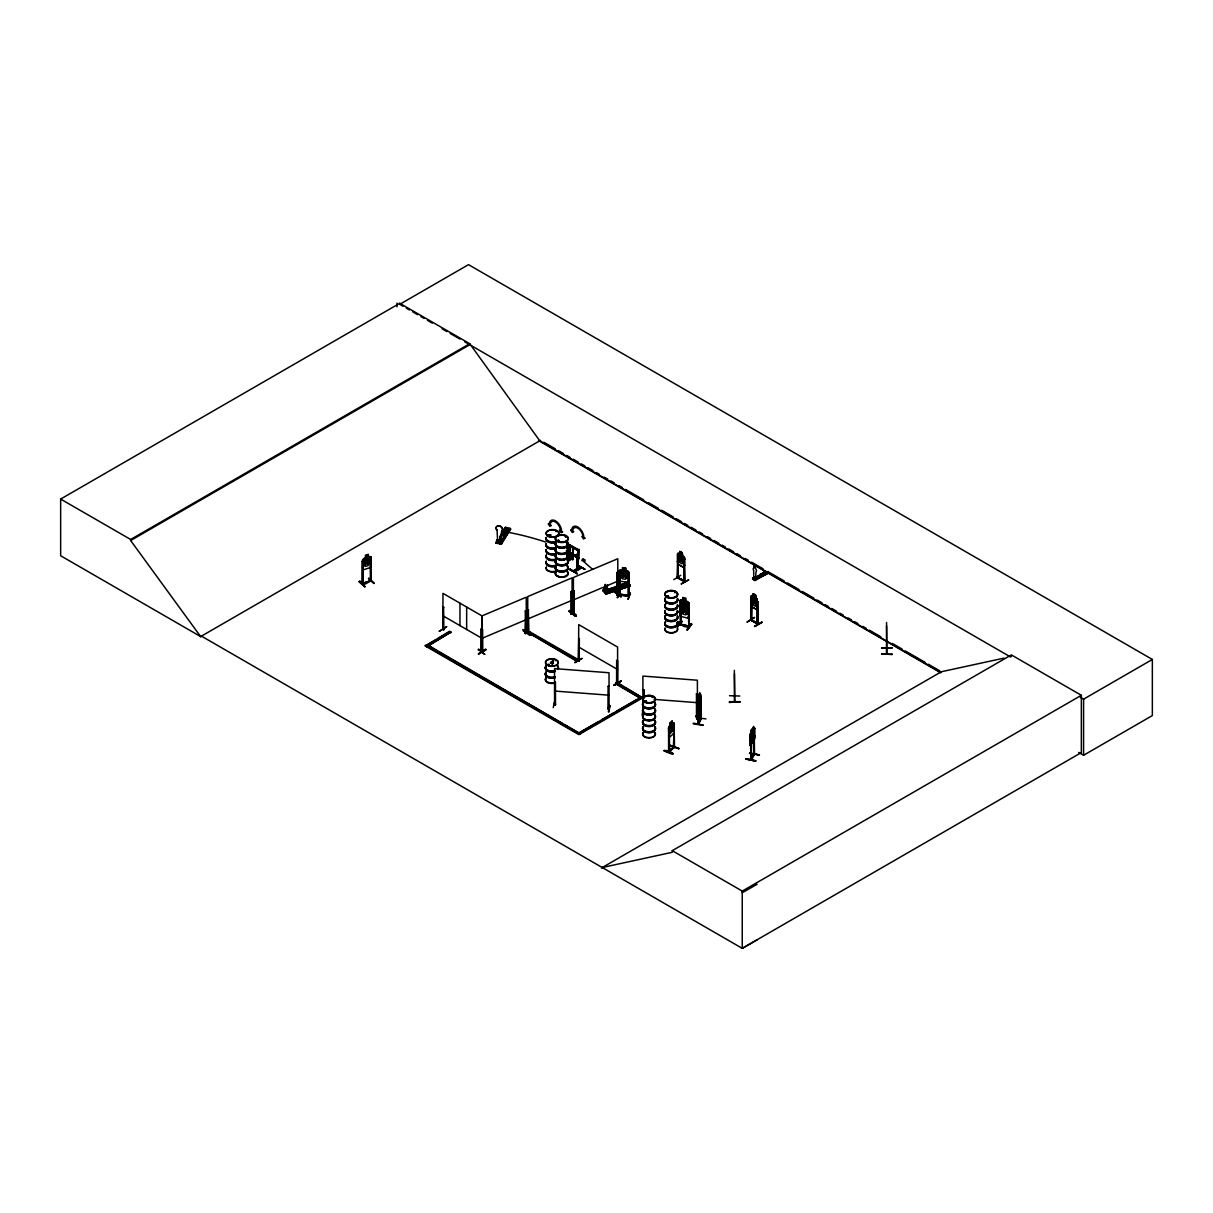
<?xml version="1.0" encoding="UTF-8"?>
<svg xmlns="http://www.w3.org/2000/svg" width="1213" height="1213" viewBox="0 0 1213 1213"><rect width="100%" height="100%" fill="white"/><g stroke="black" fill="none" stroke-linecap="round" stroke-linejoin="round"><path stroke-width="1.5" d="M552.021 663.587A1.759 1.016 0 0 0 551.627 663.117C550.323 661.146 555.038 664.982 551.794 663.026A8.582 4.958 0 0 0 552.173 663.587L552.158 663.678M552.537 662.071L552.036 661.343C552.4 662.434 552.87 664.512 552.703 663.147L551.627 662.753A1.759 1.016 0 0 1 552.021 663.208L552.218 663.45M607.304 584.818L607.061 591.792L607.486 584.757M755.153 565.743L755.654 568.745A2.29 1.319 60 0 1 755.987 571.884L755.563 578.965C752.727 576.812 755.699 577.797 753.637 579.117M500.908 541.908L501.651 531.112A3.442 2.653 31.1 0 0 501.651 527.155A3.442 2.653 31.1 0 0 497.057 526.23A3.442 2.653 31.1 0 0 497.057 530.187L497.664 541.256M552.082 662.556L553.022 661.949L552.127 662.025M700.508 705.269L700.659 701.918L700.508 705.269L698.339 709.666L698.066 700.128L700.386 694.124L700.871 719.248L701.129 696.232M604.817 590.2L604.878 589.412L607.258 591.732M606.121 589.654L604.832 589.821L605.863 589.154M698.036 700.159L698.142 724.297L701.159 718.687L698.491 724.358L699.022 694.549M553.158 661.206L550.429 662.904L552.628 663.784M525.29 610.988L526.245 610.836L525.29 610.988L525.411 633.641L526.124 632.261M528.368 632.125L527.443 632.489L528.292 609.714L528.58 631.7M528.58 632.352L528.292 609.714M572.187 613.111L571.475 613.399M616.826 572.536L617.781 572.369L616.826 572.536L617.083 595.174L617.872 594.779L617.781 558.738L573.415 577.479L573.34 613.596L574.249 613.202L573.127 613.429L573.961 590.64L573.415 613.566L574.037 612.216M703.282 725.025L693.32 723.175M703.146 725.404L693.214 723.797M752.833 741.325L752.833 730.196M752.939 741.34L753.182 738.004M754.547 738.975L754.789 735.639L754.547 738.975C748.057 744.797 750.392 745.313 750.271 745.661M583.529 560.997C585 564.136 585.894 556.722 583.529 560.997A19.044 2.623 35.6 0 0 592.869 569.367M577.464 555.114L576.797 554.144M753.713 578.176L753.698 570.565A2.29 1.319 60 0 1 754.031 567.805L754.061 565.561M550.975 662.92L553.371 660.949L550.793 662.768A7.521 4.336 0 0 0 552.643 661.601L552.127 661.616M605.075 590.079L605.59 589.26M745.874 759.186C776.032 764.797 725.48 754.077 755.593 761.158M746.04 758.883L755.775 760.9M498.316 541.134L498.907 539.876M498.316 540.786L499.074 541.134L499.286 539.861M499.559 540.179L499.059 541.119M578.798 550.793C579.283 542.166 577.873 574.901 578.828 550.111L566.592 543.288M577.752 557.389L578.798 558.374L577.828 557.252M673.427 733.729L673.988 730.484L673.518 733.759L669.076 737.565L668.499 727.952L669.091 726.42L674.019 723.206L673.503 722.645M754.183 734.396L752.56 739.233C750.453 737.549 753.546 721.447 753.728 729.256M674.504 747.299L674.125 724.752L673.549 747.708L674.079 723.115M555.448 682.312L554.477 682.449L555.448 682.312L555.509 704.965L554.462 704.935M553.234 707.634L554.508 701.736M555.509 704.147L554.417 703.858M555.509 704.374L554.417 704.677M608.092 686.315L609.017 686.376L608.092 686.315L607.971 708.983L609.078 709.044L609.017 672.745L554.523 668.606L554.568 704.95L555.402 704.95M607.94 708.377L609.123 708.013L608.153 708.18M609.745 705.511L608.456 711.895L609.805 705.557M609.032 711.91L609.805 705.875M643.769 689.985L642.845 689.924L643.769 689.985L643.769 697.202M654.671 709.211A6.52 3.76 0 0 1 649.031 714.851A6.52 3.76 0 0 1 643.39 709.211L642.041 715.079M696.459 693.791L697.384 693.866L696.459 693.791L696.505 716.504L697.414 716.549L697.384 680.22L642.89 676.081L642.935 712.44L643.769 712.425M696.307 715.852L697.445 715.7M696.307 716.428C698.991 715.609 695.14 717.565 696.505 715.397M698.673 713.487L696.823 719.37L698.188 713.032M696.914 719.294L698.248 713.411M701.159 718.612L701.159 717.793M664.057 750.817C681.964 759.186 668.515 748.588 664.057 750.832M548.276 535.236L549.322 535.039A6.414 3.7 0 0 0 548.003 535.6M550.005 535.812L549.292 534.903M555.827 531.203L556.722 531.597M556.13 530.945L556.812 531.203M558.526 540.953L557.859 540.467L558.192 541.195M557.692 541.134L559.208 541.134L558.511 540.225M566.031 536.525L565.531 536.889M547.76 665.058L549.171 665.058M549.428 664.8L547.609 664.36M555.296 660.615L556.221 660.509M617.751 586.728L619.843 587.228M619.949 587.304C615.916 584.621 620.434 589.988 619.146 586.273M667.226 596.099C665.861 597.888 669.106 594.506 668.545 596.993M644.664 701.675L645.877 700.978L646.332 701.933M646.226 701.63L644.694 701.432M675.596 592.429L674.625 592.657L675.247 591.989M674.807 592.247L674.959 591.959M652.245 697.384L653.382 697.384L652.306 697.278M734.926 702.084L734.471 673.806M886.976 654.171L886.582 625.923M751.454 758.625L751.514 759.444L750.968 758.519M754.046 753.546L753.864 754.759M754.531 754.456L754.183 731.879L753.834 754.88M749.892 743.539L750.18 734.487M754.865 728.346L751.802 732.182L751.378 741.158M751.893 732.136L751.15 759.929L751.105 736.867M363.172 583.074L363.172 583.893L363.051 561.225L362.247 561.498L362.156 583.969L371.026 580.936M371.208 580.299C371.496 579.298 363.87 586.94 362.551 583.286L370.223 580.86L362.399 583.347M583.589 559.89C584.211 556.646 580.102 561.164 582.801 560.876M570.004 569.064L577.312 573.719L569.655 569.67M569.974 569.428L577.312 573.719L569.974 569.124M750.953 730.56C753.334 725.662 748.012 739.43 750.953 741.613M606.121 589.473L605.226 589.685M366.781 560.891C366.978 559.163 361.732 557.874 366.22 561.846L364.325 565.789L366.842 562.241C367.933 566.213 371.436 563.545 367.418 561.452L369.268 557.646L366.826 560.649M365.447 558.056L362.535 560.027L363.384 569.822L370.283 567.548L371.269 564.454M604.681 589.518L604.665 590.291M577.828 549.686L578.874 550.672M478.165 649.774L478.635 649.122L484.775 654.368M524.031 630.396C545.835 645.301 507.504 619.418 530.612 634.535M569.701 611.307L575.841 616.083L569.018 610.927L575.159 616.174C580.663 615.673 559.269 604.104 576.281 615.446M569.018 611.397L570.11 610.685M552.916 661.843L552.461 661.161M754.213 600.511L756.442 599.313L754.926 601.618L756.396 605.787L754.456 601.921L753.197 603.786L752.348 603.301L753.94 601.026L752.454 597.008L754.35 600.511M503.001 533.599L504.82 534.311M684.541 565.197L683.723 567.578L684.541 565.303M757.109 609.957L758.004 607.637L757.185 609.912L751.484 606.712L750.832 603.498L751.575 606.667M359.139 581.649L364.87 586.607L359.139 581.649C375.969 597.6 348.919 569.776 364.81 586.516M605.12 589.761L605.257 592.202L604.468 588.957L604.468 591.413M624.028 574.098L626.818 571.975L624.74 574.856L626.909 578.434L624.073 575.341C622.951 579.541 618.797 577.403 623.376 574.628L621.283 571.278L623.8 573.976M688.893 615.643L687.892 618.221L688.954 615.734M619.221 570.974L620.177 570.034L627.818 571.141L628.971 572.293L628.895 596.447L628.865 572.309L627.818 571.141M619.979 572.657L619.085 572.536L619.979 572.657L620.01 595.158L620.07 572.46M622.496 570.519L622.421 567.593L625.696 568.078L625.559 570.974L627.197 572.127L627.197 577.282L625.559 579.253L622.496 578.813L620.859 576.357L620.859 571.202L622.421 570.353M619.115 578.328L620.116 581.224L627.818 582.346L628.941 579.769M625.665 570.898L625.696 568.078M617.69 597.615L620.222 591.504M628.046 573.628L628.956 573.764L628.046 573.628L628.046 596.311M620.283 591.974L617.205 597.66L620.192 591.883M628.167 596.053L627.94 595.234M628.865 595.583L619.297 593.915L619.07 594.749M630.351 593.005L628.289 599.237M573.188 571.278L580.481 567.062M680.72 575.311L673.761 579.647M581.74 658.386L574.901 662.374M582.073 658.492L574.826 662.738M699.082 694.715L699.795 692.653L699.871 695.58L700.492 694.139M699.082 695.625L699.613 693.578M698.461 698.536L699.022 697.308M698.764 701.341L698.597 724.237M698.172 724.237L701.023 718.323M700.871 718.657L698.097 723.433M442.881 628.561C444.549 628 442.305 630.836 443.867 628.804M443.685 629.85L443.2 606.834L443.124 629.229L443.928 629.623L442.881 629.38L442.957 593.354L481.819 615.795L481.804 652.063L482.516 651.502M526.336 633.307L526.245 597.205L481.895 615.946L482.046 652.033C479.484 651.79 484.336 650.107 481.864 651.26M579.389 660.994L578.374 660.842L578.722 638.25L579.207 661.267L578.737 659.827M617.19 682.464L617.417 683.328L617.584 660.691L616.674 660.463L616.583 682.904L617.66 683.177L617.584 647.06L578.722 624.619L578.51 660.918M678.143 577.418L677.324 576.948L678.401 577.236M677.324 577.767L684.541 581.937M677.642 576.797L678.143 578.237L678.31 561.21M683.814 580.769L684.89 580.982L678.143 577.646M684.86 581.831L684.132 558.966L683.874 581.634C689.378 582.665 666.377 572.278 683.798 580.921M750.832 619.434L751.287 619.737M757.124 598.828L751.59 595.538L750.756 596.129L750.695 620.177L758.004 624.346L757.155 598.752M751.438 598.115L750.786 597.736L751.696 597.979L751.757 620.374M757.519 601.33L757.17 623.907L757.519 601.33L758.246 624.195L750.968 619.995M498.285 540.862L499.165 540.134M677.521 627.045L681.827 621.208L677.536 626.696M681.312 621.572L677.081 627M669.424 732.288L670.349 733.683L673.003 729.134L672.138 720.962L670.289 722.599L669.424 727.133L669.424 751.817C666.513 753.106 676.505 743.463 674.019 747.724M605.363 584.439L605.575 589.609M497.057 530.187L496.981 530.308A3.442 2.653 31.1 0 1 496.981 526.351A3.442 2.653 31.1 0 1 501.576 527.261A3.442 2.653 31.1 0 1 501.576 531.233L501.651 531.112M496.936 543.288L496.253 541.332L497.194 539.785L497.557 541.028L501.666 541.862L502.061 540.755L502.061 542.226L497.194 541.241L497.194 539.785M505.169 527.882L510.688 528.959L501.424 544.197L501.121 542.302L500.742 543.394L496.633 542.575L497.557 539.861M495.996 543.106L498.088 539.755M499.923 536.707L505.427 527.291L510.248 528.701M498.043 539.921L496.511 543.212L498.346 540.164M499.968 536.889L505.381 527.746M500.181 537.116L505.472 527.761M500.302 537.116L506.761 528.171L505.427 527.291M498.649 541.286L498.679 540.482M499.999 538.602L506.367 527.776M498.027 540.24L497.952 542.833L497.952 540.376L499.513 540.543L499.438 543.136L499.513 540.543M500.211 538.83L505.836 529.702M507.14 531.658L499.817 543.864L508.474 530.051M509.354 528.352L499.817 543.864L500.863 544.076L510.658 528.974M500.529 544L509.733 528.762M500.757 544.046L510.294 528.277M751.15 731.636L751.817 729.62M750.195 734.547L752.939 730.226M750.301 734.578L751.029 730.56M752.015 732.531L750.953 734.244L750.756 759.869L754.228 754.137M752.576 731.879L753.243 733.547L754.183 729.498L754.213 735.897L753.228 734.805L752.242 739.081L751.62 737.17L750.65 741.446L750.741 734.805L751.635 735.912L753.622 730.15L753.622 735.305L752.56 737.034L752.045 728.695M750.165 745.631L754.41 738.899M749.528 753.303L759.429 754.971L749.71 752.955M751.135 758.656L754.137 754.334M754.547 754.41L751.272 759.838M578.085 557.965L578.283 550.596L577.964 569.428M668.606 751.181L674.019 747.238M669.394 751.802L669.106 729.18L669.045 752.166M674.398 747.375L669 752.151M577.009 554.963L578.116 555.266M548.488 535.812L549.444 535.221M565.531 536.783L565.531 536.222M548.473 664.967L549.004 664.193M667.832 596.083L668.151 596.902M645.938 701.235L645.089 701.721M760.96 574.553L761.825 575.356L761.825 574.34M684.405 604.165C685.588 600.299 688.999 602.709 685.072 604.969L687.104 608.774L684.299 605.363L682.783 607.637L681.782 607.395L683.798 604.62L681.858 600.966L684.435 604.468M687.938 618.16L680.614 616.386L679.659 606L682.767 605.787M682.798 602.967L685.861 603.801M685.861 606.576L688.999 608.259M680.614 616.386L679.811 613.353M680.645 605.257L687.907 607.016M680.478 624.771L679.75 600.496L682.874 600.253M679.886 601.906L680.736 602.133L680.736 605.878M680.736 602.133L680.69 624.786L680.736 613.353M685.921 601.117L688.999 602.891L688.954 626.985L688.999 602.891M680.705 610.897L679.796 607.849L680.705 610.897L687.998 612.717L688.999 610.306M687.907 601.633L680.736 599.768M688.954 604.483L688.105 604.271L688.832 626.939M679.796 624.619L680.66 624.528M679.932 624.346C679.614 621.678 682.661 628.516 689.014 626.696M688.105 626.742L688.287 625.65L689.196 625.953M687.998 626.681L689.136 626.696M687.528 629.699C699.931 611.064 677.567 642.39 691.759 624.27M687.134 629.547L691.258 623.679M687.483 629.638L691.713 624.21M505.017 534.175L503.213 534.478L503.334 533.311M505.017 534.417L504.942 533.371M481.591 651.897L482.425 651.533L482.425 629.092L482.622 651.79M526.199 632.519L525.199 633.474L526.124 633.08M527.443 631.67L528.58 631.533M571.065 613.278L571.99 612.883M573.112 612.58L574.249 612.383L573.264 612.52M616.871 594.097C619.115 593.627 615.507 594.249 617.19 595.143L617.038 572.703M576.645 569.428L577.464 569.898L578.116 555.493L577.161 555.114M754.046 565.44L754.85 565.319M370.223 580.633L370.147 581.209M674.413 724.874L673.609 725.207M678.931 748.527L670.304 745.267M669.167 750.983L673.852 747.223M570.049 611.109L576.296 615.901M620.177 570.034L619.115 570.929L618.994 594.992L628.865 596.402M552.537 663.556L552.036 662.753M549.944 535.691L548.276 535.812M557.919 540.316L557.48 541.134M617.857 586.804L618.842 586.47M667.302 596.417L668.151 596.28M646.12 701.721L645.968 700.902M679.856 600.556L680.827 599.813M678.249 553.28L677.445 553.841L677.4 577.904L678.203 553.173L684.617 557.844L684.617 581.982L684.056 580.542M495.874 543.06L500.742 544.031M496.814 543.257L497.512 543.424M551.369 662.253L552.734 663.647M630.093 585.409L605.226 593.081L630.138 585.591C618.342 574.947 633.489 594.112 625.059 583.347M605.727 593.582C604.453 590.701 611.564 590.625 605.939 591.989M525.29 632.595L526.033 632.291L525.199 633.474M525.29 633.413L526.033 610.67M527.594 632.413L528.292 632.155M571.202 613.99L572.081 613.99L572.111 577.828L527.746 596.569L527.67 632.686L528.504 632.322M572.051 613.96L571.096 614.021L571.99 613.702M617.857 594.84L617.569 572.218M604.65 590.246L604.256 589.033L604.256 591.489M765.676 571.444C762.189 571.126 770.452 575.462 764.493 571.869M752.667 577.919L754.198 577.252L752.667 577.919L752.848 579.223L766.495 571.899L753.273 579.48M754.911 580.405L756.442 578.54L756.442 579.511M754.971 580.451L768.466 573.021L754.456 580.148L755.229 580.602L752.469 579.01L766.025 571.626M443.2 606.834L443.867 607.213M481.167 629.047L482.077 629.274L481.167 629.047L481.197 651.548M481.091 650.865L482.031 650.835M485.655 649.258L478.407 653.959L485.7 649.319M485.716 649.683L478.407 653.959L486.019 649.88M579.086 661.221L579.389 638.629M578.722 659.887L576.963 660.691L528.383 632.64L576.963 661.403L578.389 660.585L547.624 642.814M621.177 680.675L613.914 685.375L621.208 680.736M201.54 636.173L200.752 636.643L60.65 555.751L60.65 499.074L399.744 303.295L469.749 343.704L539.755 440.804L940.56 672.214M399.744 303.295L399.744 304.342L468.506 264.646L1152.35 659.463L1152.35 715.564L1083.588 755.259L1078.675 752.409M60.65 499.074L130.655 539.482L469.749 343.704M757.094 939.893L742.25 948.354L201.449 636.128L200.645 636.582L130.655 540.528L469.749 344.75M200.645 636.582L540.543 440.349M570.444 545.501L572.9 547.685L572.9 554.174L567.32 551.809M572.748 554.098L572.9 547.685M577.039 556.797L566.335 550.49C571.05 550.778 572.309 558.632 569.534 560.618L566.319 558.662M577.828 550.626L578.116 549.55L577.797 550.475M577.615 555.554L574.826 554.69L577.464 555.872M570.474 558.298L572.854 559.678L572.854 556.919L566.532 552.082M572.854 556.919L572.779 559.724L566.532 557.419M576.493 555.493L577.343 554.841M576.615 557.01L574.826 555.979L575.023 554.568M615.507 683.131L639.797 697.854L615.507 683.829L616.932 682.312L642.632 697.854L578.919 734.638L425.293 645.953L449.583 631.23L450.993 632.049L426.703 646.772L450.993 632.049M425.293 645.953L434.997 640.343M438.242 638.478L449.583 631.928L450.993 632.746M572.854 571.156L580.542 566.714L573.264 570.914M581.406 567.244L574.067 571.854L581.361 567.654M574.477 572.066L581.755 567.866M577.312 565.303L585 569.291L577.312 564.849M528.383 632.64L529.808 631.821L579.465 660.297L578.646 659.842M528.383 633.353L529.808 631.821M677.658 555.22L678.143 578.237M679.841 551.536L682.222 552.734L683.268 557.192L683.268 562.347L682.07 563.863L679.841 562.574L678.643 559.678L678.643 554.523L679.841 554.296L679.841 551.354L682.222 552.734M683.768 556.388L684.617 557.844M677.37 561.164L678.097 564.348L683.798 567.532L678.249 564.242M684.784 559.345L683.874 559.117M683.874 581.558L684.132 566.441M688.484 579.799L681.1 583.999L688.787 579.981M753.94 565.849L754.031 567.805M759.732 574.81L761.067 573.84L763.508 575.432L761.067 573.84M762.264 573.355L763.599 572.384L766.025 573.976L763.599 572.384M752.939 579.283L766.328 571.687M754.911 579.981L756.442 578.54M767.799 572.415L754.441 580.132L767.814 572.536M753.228 593.9L755.608 595.098L756.654 599.571L756.654 604.726L755.456 606.242L753.228 604.953L752.03 602.057L752.03 596.902L753.228 596.66L753.228 593.718L755.608 595.098M755.608 597.857L755.456 595.189M615.507 683.829L616.932 683.01L616.932 660.327M758.17 601.709L757.261 601.481M751.514 620.025L751.772 620.465M761.87 622.163L754.486 626.378L761.825 622.072M754.88 626.56L762.143 622.33M598.6 721.644L578.919 733.001L641.222 697.035M601.875 719.749L613.353 713.123M616.629 711.227L636.294 699.871M425.293 645.255L578.919 733.941L642.632 697.157M669.106 750.802L668.53 752.121M601.466 867.992L941.364 671.744L1003.985 658.128M602.255 867.522L672.26 852.299L672.26 850.677L1011.354 654.899L1081.359 695.307L1081.359 752.576L742.25 948.354L742.25 891.085L1081.359 695.307M1011.354 656.521L1010.565 656.991L464.867 341.93M1080.343 697.278L1083.588 699.158L1152.35 659.463M742.25 892.723L757.094 884.262M555.357 704.162L554.462 704.116M607.986 707.937L608.213 708.741M642.89 712.167L643.815 712.228M697.308 715.715L696.52 715.655M697.339 716.504L697.339 694.063M371.193 581.163L371.117 557.055M667.484 596.66L668.333 596.584M666.968 596.872L668.499 596.872M761.082 574.613L762.007 574.537M762.007 575.311L762.158 574.462M645.361 700.978L645.195 701.796M646.286 701.811L644.725 701.569M688.15 625.681L688.362 626.514M528.504 609.881L527.534 610.033M571.156 591.61L572.111 591.459L571.156 591.61L571.338 614.278L571.368 591.777M574.174 590.807L573.203 590.958M523.167 630.775L529.717 635.309M569.443 611.155L575.584 615.931M614.688 592.308L621.283 596.887L615.143 592.111M482.729 651.078L482.016 651.199M482.304 650.729L481.531 650.547M616.826 594.976L617.66 594.613M481.895 638.387L526.245 619.646M527.746 619.009L572.111 600.268M573.415 599.919L617.781 581.179M619.176 595.022L618.979 594.143L628.743 595.598M619.191 594.719L629.062 596.22M682.904 605.848L681.357 606.379L681.357 611.534L682.904 614.127L685.8 614.855L687.346 613.035L687.346 607.88L685.8 606.576M368.358 554.296L365.401 555.236L365.553 558.116L364.097 559.527L364.097 564.682L365.553 566.395L368.267 565.47L369.722 562.756L369.722 557.601L368.267 557.176C368.282 551.354 367.494 558.45 371.269 557.04L371.178 564.47M370.208 556.524L363.415 558.677M370.132 558.799L371.117 558.708L370.132 558.799L370.435 581.406M368.494 578.465L374.241 583.423L368.995 578.298M603.361 591.08L603.361 589.412L605.818 588.608L605.818 590.064M603.361 589.412L606.015 588.805M616.34 586.258C624.225 592.884 611.397 585.379 618.782 585.439L621.359 588.305L618.782 585.439M620.965 584.711C628.865 591.338 616.022 583.832 623.421 583.893L625.999 586.47M603.558 589.624L603.558 590.792L606.015 589.973M627.515 582.831L603.179 591.095M605.954 593.642L630.32 585.924L606.121 593.991L603.361 590.883L628.016 583.332M628.046 583.514L603.483 591.383M604.013 591.914L628.213 583.862M605.226 593.081L629.608 584.893M606.106 593.991L630.275 585.924M617.523 593.824L617.508 594.613M571.854 612.914L571.778 613.748L571.899 591.292M689.045 626.135L680.69 624.21L688.832 626.12M527.807 632.655L527.716 631.882M677.142 622.451L681.858 621.253L677.172 622.527M677.142 622.921L681.873 621.647M682.055 621.92L677.385 623.209A6.414 3.7 0 0 1 671.244 627.864A6.414 3.7 0 0 1 665.042 623.194M370.89 580.132L370.784 580.951M363.142 582.816L363.324 583.802M549.322 535.828L549.838 535.115M761.415 574.34L760.885 575.038L761.825 575.189M577.312 569.867L576.645 555.402M551.02 663.086L551.672 663.359A8.582 4.958 0 0 0 552.173 663.951M362.475 584.12L362.535 560.027M503.577 533.447L505.108 533.75M481.334 651.305L481.409 628.895M757.443 622.906L757.776 623.482M568.518 551.202L570.428 550.929L570.428 548.352L568.518 545.865M566.88 554.25C569.731 552.324 571.065 556.1 567.441 555.175L569.625 558.708L566.896 555.402M566.896 546.896C569.989 544.88 571.171 548.973 567.411 547.791L569.746 551.506L566.911 548.049M584.666 569.397L577.358 565.167M751.105 619.995L758.186 623.3M757.867 624.301L757.67 622.951M699.765 695.565L700.204 700.705L698.946 705.617L698.506 704.344M554.477 703.813L554.644 704.632M608.865 709.059L609.017 708.013M614.764 592.202L620.829 596.614M886.582 622.481L886.476 654.125M881.608 648.136L891.919 648.167M881.608 653.868L891.919 654.489M881.608 654.247L891.919 654.277M734.365 670.38L734.396 702.1M729.498 695.716L739.809 696.035M729.498 702.069L739.809 702.069M729.498 702.145L739.809 702.16M753.622 729.24L754.168 754.956M368.585 578.358L373.862 583.483M643.709 711.334L642.875 712.395M642.935 711.591L642.754 711.576M558.602 540.285L559.345 540.846M554.523 691.046L609.017 695.185M654.156 699.385L697.384 702.661M680.599 624.816L679.705 623.77M700.659 694.518L700.523 719.188M705.966 718.884L696.035 717.656M570.519 553.644L572.824 554.053M608.153 708.999L609.123 708.832M502.94 531.415L507.807 532.674L502.94 531.415A441.411 261.614 58.6 0 1 545.607 542.029M498.027 542.696L499.513 542.999M754.895 728.255L754.865 735.7M753.652 729.089L753.758 726.344M749.573 753.167L759.429 754.986M627.985 595.477L627.864 596.25M645.786 700.902L646.62 701.523M443.458 629.805L443.609 607.364M751.287 620.556L751.696 605.454M670.289 722.599L670.38 725.389M670.061 745.449L678.946 748.557M551.93 661.707L550.854 662.268M548.488 553.462L548.67 553.537A6.444 3.715 0 0 0 555.766 553.856M548.155 664.679L548.155 664.967M630.366 593.369L627.879 599.161M399.744 304.342L403.004 306.222M406.264 308.102L409.524 309.982M412.769 311.862L417.651 314.683M420.911 316.563L424.171 318.443M427.431 320.323L432.313 323.143M442.078 328.784L446.96 331.604M450.22 333.484L459.985 339.109M543.818 442.229L555.266 448.84M558.541 450.736L563.454 453.571M566.714 455.451L569.989 457.346M573.264 459.227L578.176 462.062M581.452 463.957L584.711 465.853M587.987 467.733L592.899 470.568M596.174 472.464L599.434 474.344M604.347 477.179L607.622 479.074M610.897 480.954L614.157 482.85M619.07 485.685L622.345 487.565M625.62 489.461L643.618 499.847M648.515 502.682L658.341 508.353M661.601 510.233L673.063 516.844M676.323 518.739L681.236 521.575M684.511 523.455L687.786 525.35M691.061 527.246L695.959 530.066M699.234 531.961L702.509 533.856M707.406 536.677L710.682 538.572M713.957 540.467L718.869 543.303M722.144 545.183L725.404 547.078M728.679 548.958L733.592 551.794M736.867 553.689L740.127 555.569M745.04 558.405L748.315 560.3M751.59 562.18L763.038 568.791M767.95 571.626L784.311 581.072M787.571 582.968L799.033 589.579M802.293 591.459L813.756 598.085M817.016 599.965L821.929 602.8M825.204 604.696L828.479 606.576M831.754 608.471L836.652 611.307M839.927 613.187L843.202 615.082M848.099 617.917L851.374 619.798M854.649 621.693L857.925 623.573M862.837 626.408L866.097 628.304M869.372 630.184L880.82 636.81M892.283 643.421L902.093 649.076M905.368 650.972L925.003 662.298M928.263 664.193L939.726 670.804M538.678 440.653L940.803 672.821M762.264 573.158L764.69 574.553M759.732 574.613L762.173 576.008M755.654 578.904L753.516 577.54L753.516 579.177M751.62 606.606L757.124 609.775M751.772 619.873L757.807 623.467M566.85 543.136L578.874 550.08M567.244 543.758L572.748 547.76M568.336 544.758L578.798 550.884M566.592 544.046L578.48 550.99M571.323 553.204L578.828 557.586M571.323 553.962L578.798 558.374M566.592 551.536L577.039 557.571M577.752 557.98L578.54 558.511M566.532 553.462L569.504 555.175L569.504 557.753L566.532 556.039M566.395 558.617L569.579 560.467M578.722 647.06L617.584 669.5M533.038 634.399L544.379 640.949M616.932 683.01L621.784 685.815M625.029 687.68L642.632 697.854M442.957 615.795L481.819 638.235M436.316 650.668L428.144 645.24L580.345 733.82L565.607 725.313M439.591 652.564L562.332 723.433M672.26 850.677L742.25 891.085M551.657 662.268L553.037 663.375M574.174 613.247L573.961 590.64M524.38 630.199L530.627 634.99M478.513 649.577L484.654 654.353M363.051 561.225L362.247 561.498M627.515 582.543L630.093 585.106M603.558 590.792L605.742 592.96L605.742 591.792M687.816 607.152L688.848 608.335M550.793 663.132L550.747 663.071A7.521 4.336 0 0 0 552.643 661.964M753.97 577.949L754.016 577.145M754.653 580.132L768.254 572.688M569.549 552.34L570.383 553.795M362.581 567.335L363.506 569.761M668.59 735.351L669.212 737.474M605.166 584.499L605.348 590.079M1083.588 699.158L1083.588 755.259M891.919 653.777L891.919 654.58M756.245 578.434L756.245 579.207M753.303 593.854L753.303 596.614M752.864 578.025L752.864 578.798M751.044 597.6L751.15 620.055M685.754 603.877L685.754 606.636M684.466 557.889L684.466 565.243M682.98 597.615L682.98 600.374M682.146 552.779L682.07 555.584M678.643 748.83L670.016 745.57M677.551 615.795L677.551 616.265A6.52 3.76 0 0 1 670.395 621.026A6.52 3.76 0 0 1 665.603 615.4M672.078 721.113L672.078 723.873M668.59 727.982L668.59 752.075M643.815 689.788L643.815 698.794M643.39 709.302L643.39 708.832A6.52 3.76 0 0 0 649.031 714.533A6.52 3.76 0 0 0 654.671 708.892M608.183 590.974L608.395 592.641M577.312 555.721L577.161 569.898M568.518 547.245L568.518 549.823M466.656 607.031L466.656 629.471M459.97 603.179L459.97 625.62M397 303.083L397 306.798M370.041 580.451L370.041 581.27M130.655 539.482L130.655 540.528M654.58 709.605A6.414 3.7 0 0 1 649.031 715.154A6.414 3.7 0 0 1 643.481 709.605M654.611 714.563A6.444 3.715 0 0 1 649.031 720.143A6.444 3.715 0 0 1 643.451 714.563M654.58 714.775A6.414 3.7 0 0 1 649.031 720.34A6.414 3.7 0 0 1 643.481 714.775M654.671 703.024A6.52 3.76 0 0 1 649.031 708.665A6.52 3.76 0 0 1 643.39 703.024M654.58 708.559A6.414 3.7 0 0 1 649.031 714.123A6.414 3.7 0 0 1 643.481 708.559M654.58 703.404A6.414 3.7 0 0 1 649.031 708.968A6.414 3.7 0 0 1 643.481 703.404M654.671 702.706A6.52 3.76 0 0 1 649.031 708.347A6.52 3.76 0 0 1 643.39 702.706M654.58 702.372A6.414 3.7 0 0 1 649.031 707.922A6.414 3.7 0 0 1 643.481 702.372M654.671 726.86A6.52 3.76 0 0 1 649.031 732.5A6.52 3.76 0 0 1 643.39 726.86M654.58 727.254A6.414 3.7 0 0 1 649.031 732.804A6.414 3.7 0 0 1 643.481 727.254M654.565 732.091A6.383 3.684 0 0 1 649.031 737.625A6.383 3.684 0 0 1 643.496 732.091M654.565 715.367A6.383 3.684 0 0 1 649.031 720.901A6.383 3.684 0 0 1 643.496 715.367M654.611 732.44A6.444 3.715 0 0 1 649.031 738.004A6.444 3.715 0 0 1 643.451 732.44M654.611 715.018A6.444 3.715 0 0 1 649.031 720.598A6.444 3.715 0 0 1 643.451 715.018M654.671 720.674A6.52 3.76 0 0 1 649.031 726.314A6.52 3.76 0 0 1 643.39 720.674M654.58 726.208A6.414 3.7 0 0 1 649.031 731.773A6.414 3.7 0 0 1 643.481 726.208M654.58 721.053A6.414 3.7 0 0 1 649.031 726.617A6.414 3.7 0 0 1 643.481 721.053M654.671 726.542A6.52 3.76 0 0 1 649.031 732.182A6.52 3.76 0 0 1 643.39 726.542M654.671 720.355A6.52 3.76 0 0 1 649.031 725.996A6.52 3.76 0 0 1 643.39 720.355M654.58 720.022A6.414 3.7 0 0 1 649.031 725.571A6.414 3.7 0 0 1 643.481 720.022M677.536 605.181A6.52 3.76 0 0 1 670.395 609.881A6.52 3.76 0 0 1 665.603 604.271M677.43 610.397A6.399 3.7 0 0 1 671.244 615.052A6.399 3.7 0 0 1 665.058 610.397M677.536 598.979A6.52 3.76 0 0 1 670.395 603.695A6.52 3.76 0 0 1 665.603 598.07M677.536 604.862A6.52 3.76 0 0 1 670.395 609.563A6.52 3.76 0 0 1 665.603 603.953M677.536 598.661A6.52 3.76 0 0 1 670.395 603.377A6.52 3.76 0 0 1 665.603 597.751M677.445 599.358A6.414 3.7 0 0 1 671.244 604.013A6.414 3.7 0 0 1 665.042 599.358M677.445 598.327A6.414 3.7 0 0 1 671.244 602.982A6.414 3.7 0 0 1 665.042 598.327M677.445 605.545A6.414 3.7 0 0 1 671.244 610.215A6.414 3.7 0 0 1 665.042 605.545M677.445 604.514A6.414 3.7 0 0 1 671.244 609.169A6.414 3.7 0 0 1 665.042 604.514M677.445 610.776A6.414 3.7 0 0 1 671.244 615.431A6.414 3.7 0 0 1 665.042 610.776M677.536 622.83A6.52 3.76 0 0 1 670.395 627.53A6.52 3.76 0 0 1 665.603 621.92M677.415 611.307A6.383 3.684 0 0 1 671.244 615.946A6.383 3.684 0 0 1 665.073 611.307M677.43 628.046A6.399 3.7 0 0 1 671.244 632.701A6.399 3.7 0 0 1 665.058 628.046M677.461 610.988A6.444 3.715 0 0 1 671.244 615.658A6.444 3.715 0 0 1 665.027 610.988M677.536 616.629A6.52 3.76 0 0 1 670.395 621.344A6.52 3.76 0 0 1 665.603 615.719M677.536 622.512A6.52 3.76 0 0 1 670.395 627.212A6.52 3.76 0 0 1 665.603 621.602M677.445 617.008A6.414 3.7 0 0 1 671.244 621.663A6.414 3.7 0 0 1 665.042 617.008M677.445 615.977A6.414 3.7 0 0 1 671.244 620.631A6.414 3.7 0 0 1 665.042 615.977M677.445 622.163A6.414 3.7 0 0 1 671.244 626.818A6.414 3.7 0 0 1 665.042 622.163M677.445 628.379A6.414 3.7 0 0 1 671.244 633.034A6.414 3.7 0 0 1 665.042 628.379M555.129 677.476A6.52 3.76 0 0 1 547.26 676.884A6.52 3.76 0 0 1 546.229 672.336M555.084 677.794A6.414 3.7 0 0 1 547.336 677.203A6.414 3.7 0 0 1 546.32 672.73M546.335 677.567A6.383 3.684 0 0 0 547.351 682.024A6.383 3.684 0 0 0 555.069 682.616A6.444 3.715 0 0 1 547.321 682.176A6.444 3.715 0 0 1 546.29 677.688M555.099 682.995A6.444 3.715 0 0 1 547.321 682.403A6.444 3.715 0 0 1 546.29 677.915M557.525 666.149A6.52 3.76 0 0 1 558.177 669M555.129 671.289A6.52 3.76 0 0 1 547.26 670.683A6.52 3.76 0 0 1 546.229 666.149M555.084 676.748A6.414 3.7 0 0 1 547.336 676.157A6.414 3.7 0 0 1 546.32 671.684M557.434 666.544A6.414 3.7 0 0 1 558.071 669.349M555.084 671.593A6.414 3.7 0 0 1 547.336 671.001A6.414 3.7 0 0 1 546.32 666.544M555.129 677.157A6.52 3.76 0 0 1 547.26 676.566A6.52 3.76 0 0 1 546.229 672.017M555.129 670.971A6.52 3.76 0 0 1 547.26 670.364A6.52 3.76 0 0 1 546.229 665.831M557.525 665.831A6.52 3.76 0 0 1 558.177 668.681M557.434 665.497A6.429 3.715 0 0 1 557.434 669.212M555.084 670.562A6.429 3.715 0 0 1 547.321 669.97A6.429 3.715 0 0 1 546.305 665.497M567.396 548.534A6.52 3.76 0 0 1 561.755 554.174A6.52 3.76 0 0 1 556.115 548.534M567.305 548.913A6.414 3.7 0 0 1 561.755 554.477A6.414 3.7 0 0 1 556.206 548.913M567.29 553.765A6.383 3.684 0 0 1 561.755 559.299A6.383 3.684 0 0 1 556.221 553.765M567.335 554.098A6.444 3.715 0 0 1 561.755 559.678A6.444 3.715 0 0 1 556.176 554.098M567.396 542.332A6.52 3.76 0 0 1 561.755 547.973A6.52 3.76 0 0 1 556.115 542.332M567.305 547.882A6.414 3.7 0 0 1 561.755 553.431A6.414 3.7 0 0 1 556.206 547.882M567.305 542.727A6.414 3.7 0 0 1 561.755 548.276A6.414 3.7 0 0 1 556.206 542.727M567.396 548.215A6.52 3.76 0 0 1 561.755 553.856A6.52 3.76 0 0 1 556.115 548.215M567.396 542.014A6.52 3.76 0 0 1 561.755 547.654A6.52 3.76 0 0 1 556.115 542.014M567.305 541.68A6.414 3.7 0 0 1 561.755 547.245A6.414 3.7 0 0 1 556.206 541.68M567.396 566.183A6.52 3.76 0 0 1 561.755 571.823A6.52 3.76 0 0 1 556.115 566.183M567.305 566.562A6.414 3.7 0 0 1 561.755 572.127A6.414 3.7 0 0 1 556.206 566.562M567.29 571.414A6.383 3.684 0 0 1 561.755 576.948A6.383 3.684 0 0 1 556.221 571.414M567.305 554.69A6.399 3.7 0 0 1 561.755 560.224A6.399 3.7 0 0 1 556.206 554.69M567.335 571.535A6.444 3.715 0 0 1 561.755 577.115A6.444 3.715 0 0 1 556.176 571.535M567.335 571.748A6.444 3.715 0 0 1 561.755 577.327A6.444 3.715 0 0 1 556.176 571.748M567.335 554.341A6.444 3.715 0 0 1 561.755 559.921A6.444 3.715 0 0 1 556.176 554.341M567.396 559.981A6.52 3.76 0 0 1 561.755 565.622A6.52 3.76 0 0 1 556.115 559.981M567.305 565.531A6.414 3.7 0 0 1 561.755 571.08A6.414 3.7 0 0 1 556.206 565.531M567.305 560.376A6.414 3.7 0 0 1 561.755 565.925A6.414 3.7 0 0 1 556.206 560.376M567.396 565.849A6.52 3.76 0 0 1 561.755 571.505A6.52 3.76 0 0 1 556.115 565.849M567.396 559.663A6.52 3.76 0 0 1 561.755 565.303A6.52 3.76 0 0 1 556.115 559.663M567.32 559.329A6.429 3.715 0 0 1 561.755 564.894A6.429 3.715 0 0 1 556.191 559.329M555.736 553.477A6.383 3.684 0 0 1 548.655 553.219A6.383 3.684 0 0 1 546.366 549.337M555.797 542.15A6.52 3.76 0 0 1 548.579 541.877A6.52 3.76 0 0 1 546.244 537.92M547.942 536.237A6.52 3.76 0 0 1 550.854 535.267M555.766 542.469A6.429 3.715 0 0 1 548.625 542.196A6.429 3.715 0 0 1 546.335 538.299M548.003 536.631A6.429 3.715 0 0 1 549.322 536.04M555.797 541.832A6.52 3.76 0 0 1 548.579 541.559A6.52 3.76 0 0 1 546.244 537.602M547.942 535.919A6.52 3.76 0 0 1 550.854 534.948M555.751 541.423A6.414 3.7 0 0 1 548.64 541.165A6.414 3.7 0 0 1 546.35 537.268M555.751 548.655A6.414 3.7 0 0 1 548.64 548.382A6.414 3.7 0 0 1 546.35 544.485M555.797 548.352A6.52 3.76 0 0 1 548.579 548.079A6.52 3.76 0 0 1 546.244 544.121M555.797 548.033A6.52 3.76 0 0 1 548.579 547.76A6.52 3.76 0 0 1 546.244 543.803M555.766 547.624A6.429 3.715 0 0 1 548.625 547.351A6.429 3.715 0 0 1 546.335 543.454M548.625 553.583A6.444 3.715 0 0 1 546.32 549.671M555.736 554.402A6.383 3.684 0 0 1 548.655 554.129A6.383 3.684 0 0 1 546.366 550.247M555.736 571.126A6.383 3.684 0 0 1 548.655 570.868A6.383 3.684 0 0 1 546.366 566.987M555.766 554.098A6.444 3.715 0 0 1 548.625 553.825A6.444 3.715 0 0 1 546.32 549.914M555.751 560.118A6.414 3.7 0 0 1 548.64 559.845A6.414 3.7 0 0 1 546.35 555.948M555.751 559.072A6.414 3.7 0 0 1 548.64 558.814A6.414 3.7 0 0 1 546.35 554.917M555.751 566.304A6.414 3.7 0 0 1 548.64 566.031A6.414 3.7 0 0 1 546.35 562.135M555.797 566.001A6.52 3.76 0 0 1 548.579 565.728A6.52 3.76 0 0 1 546.244 561.771M555.797 565.683A6.52 3.76 0 0 1 548.579 565.41A6.52 3.76 0 0 1 546.244 561.452M555.751 565.273A6.414 3.7 0 0 1 548.64 565A6.414 3.7 0 0 1 546.35 561.103M555.797 559.799A6.52 3.76 0 0 1 548.579 559.527A6.52 3.76 0 0 1 546.244 555.569M555.797 559.481A6.52 3.76 0 0 1 548.579 559.208A6.52 3.76 0 0 1 546.244 555.251M555.766 571.505A6.444 3.715 0 0 1 548.625 571.232A6.444 3.715 0 0 1 546.32 567.32M698.764 698.961L698.749 705.466L699.492 701.159C700.735 707.952 700.28 687.331 699.507 699.886L698.764 698.961M752.272 732.576L752.272 738.838L752.227 732.455M669.788 726.966L670.956 729.104L669.743 733.456L671.335 729.362L672.336 731.136L672.942 730.635L671.729 728.407L672.881 724.237L671.365 728.103L670.395 726.451L669.788 726.966M664.33 750.468L672.942 753.789L664.315 750.529M683.146 563.348L681.069 559.557C680.008 563.226 677.385 560.361 680.554 558.662L679.068 554.644L681.024 558.298C681.903 554.659 684.754 557.768 681.554 559.254L683.146 563.348M687.013 614.233L684.299 610.973C682.934 614.991 679.705 612.641 683.647 610.2L681.706 606.561L684.253 609.73C685.33 605.848 689.105 608.289 684.92 610.533L687.013 614.233M747.147 622.026L754.486 617.493L747.147 622.026M439.333 631.276L446.627 626.727L439.333 631.276M699.765 696.489L698.946 703.404L699.765 696.489M753.425 727.239L752.742 729.271L753.425 727.239M682.874 597.493L685.967 598.297L685.815 601.178L687.362 602.497L687.362 607.652L685.815 609.457L682.934 608.714L681.403 606.106L681.403 600.951L682.934 600.435L682.874 597.493M671.775 721.841L670.653 723.736L671.775 721.841M672.078 724.798L670.349 726.314L670.349 731.469L672.078 729.938L672.078 724.798M621.208 681.054L613.914 685.375L621.208 681.054M584.909 538.147L583.438 538.936L581.952 536.434L582.983 537.025A7.233 4.17 60 0 0 577.873 528.171A7.233 4.17 60 0 0 572.748 531.127L573.764 531.719L572.202 532.446L570.626 529.899L571.641 530.49A8.658 5.004 60 0 1 577.767 526.958A8.658 5.004 60 0 1 583.893 537.556L584.909 538.147M551.218 525.502L549.732 526.29L548.246 523.804L549.277 524.395A8.658 5.049 59.6 0 1 555.448 520.817A8.658 5.049 59.6 0 1 561.634 531.4L562.65 531.976L561.073 532.719L559.481 530.187L560.512 530.763A7.233 4.215 59.6 0 0 555.342 521.939A7.233 4.215 59.6 0 0 550.186 524.911L551.218 525.502M367.782 555.054L366.038 556.57L367.782 555.054M368.267 558.101L365.553 559.026L365.553 564.181L368.267 563.257L368.267 558.101M891.919 647.818L881.608 648.303L891.919 647.833M739.809 701.69L729.498 701.675L729.498 702.479L739.809 701.675M625.013 568.594L623.042 568.306L623.042 569.231L625.013 569.519L625.013 568.594M625.559 571.899L622.496 571.444L622.496 576.6L625.559 577.054L625.559 571.899M509.369 529.808L504.502 528.838L509.369 529.808M508.747 530.839L503.88 529.869L508.747 530.839M506.973 533.765L502.106 532.78L506.973 533.765M506.048 535.297L501.181 534.327L506.048 535.297M751.878 743.281L751.423 741.067L751.878 743.281M685.284 604.15L683.419 603.68L685.284 605.06L685.284 604.15M685.8 607.501L682.904 606.773L682.904 611.928L685.8 612.656L685.8 607.501M685.3 598.752L683.45 598.267L685.3 599.662L685.3 598.752M685.815 602.103L682.934 601.345L682.934 606.5L685.815 607.258L685.815 602.103M681.676 553.052L680.235 552.233L681.676 553.977L681.676 553.052M755.047 595.416L753.622 594.597L755.047 596.341L755.047 595.416M682.07 556.509L679.841 555.22L679.841 560.376L682.07 561.664L682.07 556.509M755.456 598.873L753.228 597.584L753.228 602.74L755.456 604.029L755.456 598.873M572.293 557.237L571.505 556.782L572.293 558.905L572.293 557.237M645.816 702.236A6.429 3.715 0 0 0 655.46 699.022A6.429 3.715 0 0 0 645.816 695.807A6.429 3.715 0 0 0 645.816 702.236M644.512 702.175A6.383 3.684 0 0 0 655.202 700.523A6.383 3.684 0 0 0 647.378 696.004A6.383 3.684 0 0 0 644.512 702.175M644.482 701.857A6.444 3.715 0 0 0 655.247 700.189A6.444 3.715 0 0 0 647.363 695.64A6.444 3.715 0 0 0 644.482 701.857M668.029 597.281A6.414 3.7 0 0 0 677.658 594.082A6.414 3.7 0 0 0 668.029 590.867A6.414 3.7 0 0 0 668.029 597.281M666.725 597.221A6.383 3.684 0 0 0 677.415 595.568A6.383 3.684 0 0 0 669.591 591.049A6.383 3.684 0 0 0 666.725 597.221M668.029 597.524A6.444 3.715 0 0 0 677.688 594.294A6.444 3.715 0 0 0 668.029 591.08A6.444 3.715 0 0 0 668.029 597.524M548.655 665.588A6.444 3.715 0 0 0 558.314 662.374A6.444 3.715 0 0 0 548.655 659.144A6.444 3.715 0 0 0 548.655 665.588M548.67 665.892A6.399 3.7 0 0 0 558.283 662.692A6.399 3.7 0 0 0 548.67 659.493A6.399 3.7 0 0 0 548.67 665.892M558.541 541.589A6.444 3.715 0 0 0 568.2 538.36A6.444 3.715 0 0 0 558.541 535.145A6.444 3.715 0 0 0 558.541 541.589M558.556 542.09A6.399 3.7 0 0 0 568.154 538.89A6.399 3.7 0 0 0 558.556 535.691A6.399 3.7 0 0 0 558.556 542.09M558.541 541.771A6.444 3.715 0 0 0 568.2 538.557A6.444 3.715 0 0 0 558.541 535.342A6.444 3.715 0 0 0 558.541 541.771M549.322 536.464A6.444 3.715 0 0 0 558.981 533.235A6.444 3.715 0 0 0 549.322 530.02A6.444 3.715 0 0 0 549.322 536.464M549.337 536.753A6.399 3.7 0 0 0 558.95 533.553A6.399 3.7 0 0 0 549.337 530.339A6.399 3.7 0 0 0 549.337 536.753"/></g></svg>
